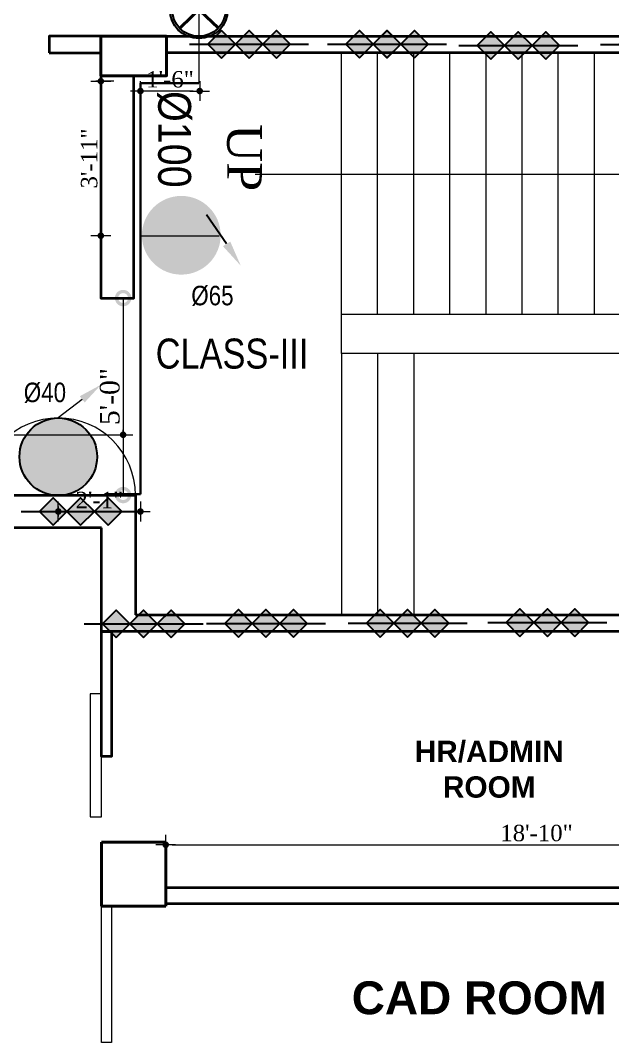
# Model space of a CAD drawing. Header units: inches. Extents: x -98933 to 1585249, y -3352739 to 192771.
# Drawn here: x 20661 to 20841.2, y 48851.9 to 49163.2 of the extents above; entities that cross this region are included whole.
import ezdxf

# ---------------------------------------------------------------- set-up
doc = ezdxf.new("R2010")
doc.units = ezdxf.units.IN
doc.header["$MEASUREMENT"] = 0
doc.header["$PDMODE"] = 35
doc.layers.get('0').update_dxf_attribs({"lineweight": 0})
doc.layers.get('Defpoints').update_dxf_attribs({"lineweight": 0})
for name, color, linetype in [('8', 7, 'Continuous'), ('A Furniture', 7, 'Continuous'), ('fire rated wall', 7, 'Continuous'), ('sprinkler', 100, 'Continuous'), ('T2', 254, 'Continuous')]:
    doc.layers.add(name, color=color, linetype=linetype)
for name, color, linetype, lineweight in [('A column', 106, 'Continuous', 40), ('A glass wall', 160, 'Continuous', 9), ('A stair', 210, 'Continuous', 0), ('A WALL', 7, 'Continuous', 35), ('FIRE TEX', 7, 'Continuous', 53), ('FPS- Hose Box', 1, 'Continuous', 25), ('FPS- Landing Valve', 1, 'Continuous', 25), ('hosebox', 10, 'Continuous', 0), ('Layer1', 134, 'Continuous', 0), ('Text', 7, 'Continuous', 0), ('TXT', 7, 'Continuous', 0), ('wall-line', 7, 'Continuous', 0)]:
    doc.layers.add(name, color=color, linetype=linetype, lineweight=lineweight)
doc.styles.add('ARCH', font='times.ttf')
doc.styles.add('MON-01', font='ARIALN.TTF')
doc.styles.add('REG', font='times.ttf')
doc.styles.get("Standard").update_dxf_attribs({"font": 'arialbd.ttf', "height": 24})
doc.styles.add('ZIA', font='ARIALN.TTF', dxfattribs={"width": 1.05, "height": 10})
doc.dimstyles.new('Dim-Pres', dxfattribs={"dimtxt": 5.5, "dimasz": 2, "dimexe": 1.5, "dimexo": 1.5, "dimgap": 1, "dimtad": 3, "dimdec": 0, "dimzin": 3, "dimdsep": 46, "dimlunit": 4, "dimtxsty": 'REG', "dimblk": 'point', "dimcen": 2, "dimclrd": 256, "dimclre": 256, "dimclrt": 7, "dimadec": 0, "dimazin": 0, "dimtfac": 0.75, "dimtdec": 0, "dimtmove": 1, "dimatfit": 3, "dimldrblk": 'point', "dimfxl": 0, "dimtolj": 1, "dimtzin": 0, "dimlwd": -1, "dimlwe": -1, "dimarcsym": 1})
doc.dimstyles.new('Sunnya', dxfattribs={"dimtxt": 6, "dimasz": 8, "dimexe": 6, "dimexo": 3, "dimgap": 1, "dimtad": 3, "dimdec": 0, "dimzin": 3, "dimdsep": 46, "dimlunit": 4, "dimtxsty": 'ARCH', "dimblk": 'DOTSMALL', "dimcen": -2, "dimclrd": 256, "dimclre": 256, "dimclrt": 7, "dimadec": 0, "dimazin": 0, "dimtfac": 0.75, "dimtdec": 0, "dimtmove": 1, "dimatfit": 3, "dimfxl": 0, "dimtolj": 1, "dimtzin": 0, "dimlwd": -1, "dimlwe": -1, "dimarcsym": 0})

# ---------------------------------------------------------------- blocks, each defined once
blk = doc.blocks.new('_DotSmall')
at = {"layer": 'wall-line', "color": 0, "const_width": 0.5}
blk.add_lwpolyline([(-0.0625, 0, 1), (0.0625, 0, 1)], format="xyb", close=True, dxfattribs=at)
blk = doc.blocks.new('*D421')
at = {"ltscale": 30, "transparency": 16777216}
for p, q in [((20692.48, 49078.62), (20686.27, 49078.62)), ((20692.27, 49078.62), (20692.27, 49018.62)), ((20693.07, 49018.62), (20686.27, 49018.62))]:
    blk.add_line(p, q, dxfattribs=at)
at = {"layer": 'Defpoints', "color": 0, "ltscale": 30, "transparency": 16777216}
for p in [(20695.48, 49078.62), (20692.27, 49018.62), (20696.07, 49018.62)]:
    blk.add_point(p, dxfattribs=at)
at = {"ltscale": 30, "transparency": 16777216, "xscale": 8, "yscale": 8, "zscale": 8}
for p, rotation in [((20692.27, 49078.62), 90), ((20692.27, 49018.62), 270)]:
    blk.add_blockref('_DotSmall', p, dxfattribs=dict(at, rotation=rotation))
at = {"color": 7, "ltscale": 30, "transparency": 16777216, "insert": (20688.22, 49048.62), "char_height": 6, "attachment_point": 5, "rotation": 90, "style": 'ARCH'}
blk.add_mtext('\\A1;5\'-0"', dxfattribs=at)
blk = doc.blocks.new('bfg')
at = {"layer": 'fire rated wall'}
h = blk.add_hatch(color=1, dxfattribs=at)
h.dxf.hatch_style = 1
h.paths.add_polyline_path([(9432308.67, -5613534.51), (9432321.43, -5613547.26), (9432334.18, -5613534.51)])
h.paths.add_polyline_path([(9432334.18, -5613534.51), (9432321.43, -5613521.75), (9432308.67, -5613534.51)])
h.paths.add_polyline_path([(9432334.18, -5613534.51), (9432359.68, -5613534.51), (9432346.93, -5613521.75)])
h.paths.add_polyline_path([(9432334.18, -5613534.51), (9432346.93, -5613547.26), (9432359.68, -5613534.51)])
at = {"layer": 'fire rated wall', "color": 1, "elevation": 0}
for points in [[(9432321.43, -5613547.26), (9432334.18, -5613534.51), (9432321.43, -5613521.75), (9432308.67, -5613534.51)], [(9432346.93, -5613547.26), (9432359.68, -5613534.51), (9432346.93, -5613521.75), (9432334.18, -5613534.51)]]:
    blk.add_lwpolyline(points, close=True, dxfattribs=at)
blk.add_lwpolyline([(9432291.67, -5613534.51), (9432376.69, -5613534.51)], dxfattribs=at)
blk = doc.blocks.new('3HR RATE')
at = {"layer": 'fire rated wall', "xscale": 1.292997314696549, "yscale": 1.292997314696549, "zscale": 1.292997314696549}
for p in [(-12191616.2, 7245476.7), (-12191583.2, 7245476.7)]:
    blk.add_blockref('bfg', p, dxfattribs=at)
blk = doc.blocks.new('dot')
at = {"color": 4}
for p, q in [((-1.5, 0), (1.5, 0)), ((0, 1.5), (0, -1.5))]:
    blk.add_line(p, q, dxfattribs=at)
at = {"color": 6, "const_width": 0.5}
blk.add_lwpolyline([(-0.25, 0, 1), (0.25, 0, 1)], format="xyb", close=True, dxfattribs=at)
blk = doc.blocks.new('point')
blk.add_blockref('dot', (0, 0))
blk = doc.blocks.new('*D449')
at = {"layer": 'Defpoints', "color": 0, "ltscale": 30, "transparency": 16777216}
for p in [(20705.23, 48912.86, -9.7), (20930.98, 48912.11, -9.7), (20930.98, 48912.11)]:
    blk.add_point(p, dxfattribs=at)
at = {"layer": 'Layer1', "ltscale": 30, "transparency": 16777216}
for p, q in [((20707.23, 48912.11), (20928.98, 48912.11)), ((20930.98, 48912.77), (20930.98, 48913.61)), ((20705.23, 48911.85), (20705.23, 48910.61))]:
    blk.add_line(p, q, dxfattribs=at)
at = {"layer": 'Layer1', "ltscale": 30, "transparency": 16777216, "xscale": 2, "yscale": 2, "zscale": 2, "rotation": 180}
blk.add_blockref('point', (20705.23, 48912.11), dxfattribs=at)
at = {"layer": 'Layer1', "ltscale": 30, "transparency": 16777216, "xscale": 2, "yscale": 2, "zscale": 2}
blk.add_blockref('point', (20930.98, 48912.11), dxfattribs=at)
at = {"layer": 'Layer1', "color": 7, "ltscale": 30, "transparency": 16777216, "insert": (20818.11, 48915.65), "char_height": 5, "attachment_point": 5, "style": 'REG'}
blk.add_mtext('\\A1;18\'-10"', dxfattribs=at)
blk = doc.blocks.new('*D461')
at = {"layer": 'Defpoints', "color": 0, "ltscale": 30, "transparency": 16777216}
for p in [(20692.27, 49036.97), (20465.87, 49036.1, -9.7), (20692.27, 49036.1, -9.7)]:
    blk.add_point(p, dxfattribs=at)
at = {"layer": 'Layer1', "ltscale": 30, "transparency": 16777216}
for p, q in [((20465.87, 49037.16), (20465.87, 49038.47)), ((20467.87, 49036.97), (20690.27, 49036.97)), ((20692.27, 49037.16), (20692.27, 49038.47))]:
    blk.add_line(p, q, dxfattribs=at)
at = {"layer": 'Layer1', "ltscale": 30, "transparency": 16777216, "xscale": 2, "yscale": 2, "zscale": 2, "rotation": 180}
blk.add_blockref('point', (20465.87, 49036.97), dxfattribs=at)
at = {"layer": 'Layer1', "ltscale": 30, "transparency": 16777216, "xscale": 2, "yscale": 2, "zscale": 2}
blk.add_blockref('point', (20692.27, 49036.97), dxfattribs=at)
at = {"layer": 'Layer1', "color": 7, "ltscale": 30, "transparency": 16777216, "insert": (20579.07, 49040.51), "char_height": 5, "attachment_point": 5, "style": 'REG'}
blk.add_mtext('\\A1;18\'-10"', dxfattribs=at)
blk = doc.blocks.new('hkhjhj')
at = {"layer": 'FIRE TEX'}
h = blk.add_hatch(color=1, dxfattribs=at)
h.paths.add_polyline_path([(-254795, 700848, 1), (-254755, 699094, 1)])
h.paths.add_polyline_path([(-254793, 700778, -1), (-254757, 699164, -1)], flags=16)
at = {"layer": 'sprinkler', "color": 1}
for radius in [877, 807]:
    blk.add_circle((-254775, 699971), radius, dxfattribs=at)
at = {"layer": 'T2', "color": 1, "linetype": 'Continuous', "lineweight": 40}
for p, q in [((-255359, 700527), (-254191, 699414)), ((-254196, 700533), (-255354, 699409))]:
    blk.add_line(p, q, dxfattribs=at)
blk = doc.blocks.new('FPS- Hose Box')
at = {"layer": 'FPS- Hose Box'}
blk.add_hatch(color=1, dxfattribs=at).paths.add_polyline_path([(-4357.16, -12025.03, -1), (-4357.15, -12009.48, -1)])
at = {"layer": 'FPS- Hose Box', "color": 1, "lineweight": 0}
blk.add_line((-4349.44, -12001.7), (-4349.45, -12032.6), dxfattribs=at)
blk.add_line((-4349.44, -12001.7), (-4349.45, -12032.6), dxfattribs=at)
at = {"layer": 'FPS- Hose Box', "color": 1, "lineweight": 0, "ltscale": 10}
blk.add_lwpolyline([(-4368.62, -12012.36), (-4364.89, -12017.15)], dxfattribs=at)
at = {"layer": 'FPS- Hose Box', "color": 1}
blk.add_circle((-4357.12, -12017.15), 7.77, dxfattribs=at)
at = {"layer": 'FPS- Hose Box', "color": 1, "lineweight": 0}
blk.add_arc((-4349.44, -12017.15), 15.45, 89.9811, 269.9811, dxfattribs=at)
at = {"layer": 'FPS- Hose Box', "color": 1, "lineweight": 0, "ltscale": 10}
blk.add_solid([(-4368, -12011.87), (-4371.56, -12008.59), (-4369.25, -12012.85)], dxfattribs=at)
blk = doc.blocks.new('FPS- Landing Valve')
at = {"layer": 'FPS- Landing Valve'}
blk.add_hatch(color=256, dxfattribs=at).paths.add_polyline_path([(-4327.92, -11820.59, -1), (-4339.41, -11820.59, -1)])
blk.add_line((-4327.05, -11821.85), (-4330, -11817.59), dxfattribs=at)
blk.add_solid([(-4326.52, -11821.51), (-4324.99, -11825.03), (-4327.58, -11822.19)], dxfattribs=at)
blk = doc.blocks.new('hdfhd')
at = {"layer": 'Layer1', "color": 1, "ltscale": 30}
blk.add_line((-2320.59, 15302.05), (-2296.66, 15302.05), dxfattribs=at)
at = {"layer": '8', "color": 7, "lineweight": -3, "xscale": 2.086180364509346, "yscale": 2.086180365164182, "zscale": 2.086180366006654}
blk.add_blockref('FPS- Landing Valve', (6732.65, 39962.07), dxfattribs=at)
blk = doc.blocks.new('*D671')
at = {"layer": 'Defpoints', "color": 0, "ltscale": 30, "transparency": 16777216}
for p in [(20697.53, 49144.1, -9.7), (20715.57, 49144.1, -9.7), (20697.53, 49141.68)]:
    blk.add_point(p, dxfattribs=at)
at = {"layer": 'Layer1', "ltscale": 30, "transparency": 16777216}
for p, q in [((20697.53, 49142.24), (20697.53, 49140.18)), ((20715.57, 49142.24), (20715.57, 49140.18)), ((20713.57, 49141.68), (20699.53, 49141.68))]:
    blk.add_line(p, q, dxfattribs=at)
at = {"layer": 'Layer1', "ltscale": 30, "transparency": 16777216, "xscale": 2, "yscale": 2, "zscale": 2, "rotation": 180}
blk.add_blockref('point', (20697.53, 49141.68), dxfattribs=at)
at = {"layer": 'Layer1', "ltscale": 30, "transparency": 16777216, "xscale": 2, "yscale": 2, "zscale": 2}
blk.add_blockref('point', (20715.57, 49141.68), dxfattribs=at)
at = {"layer": 'Layer1', "color": 7, "ltscale": 30, "transparency": 16777216, "insert": (20706.55, 49145.23), "char_height": 5, "attachment_point": 5, "style": 'REG'}
blk.add_mtext('\\A1;1\'-6"', dxfattribs=at)
blk = doc.blocks.new('*D672')
at = {"layer": 'Defpoints', "color": 0, "ltscale": 30, "transparency": 16777216}
for p in [(20697.53, 49144.68), (20685.48, 49097.6), (20697.53, 49097.6, -9.7)]:
    blk.add_point(p, dxfattribs=at)
at = {"layer": 'Layer1', "ltscale": 30, "transparency": 16777216}
for p, q in [((20689.48, 49144.68), (20683.98, 49144.68)), ((20685.48, 49142.68), (20685.48, 49099.6)), ((20688.46, 49097.6), (20683.98, 49097.6))]:
    blk.add_line(p, q, dxfattribs=at)
at = {"layer": 'Layer1', "ltscale": 30, "transparency": 16777216, "xscale": 2, "yscale": 2, "zscale": 2}
for p, rotation in [((20685.48, 49144.68), 90), ((20685.48, 49097.6), 270)]:
    blk.add_blockref('point', p, dxfattribs=dict(at, rotation=rotation))
at = {"layer": 'Layer1', "color": 7, "ltscale": 30, "transparency": 16777216, "insert": (20681.94, 49121.14), "char_height": 5, "attachment_point": 5, "rotation": 90, "style": 'REG'}
blk.add_mtext('\\A1;3\'-11"', dxfattribs=at)
blk = doc.blocks.new('*D673')
at = {"layer": 'Defpoints', "color": 0, "ltscale": 30, "transparency": 16777216}
for p in [(20672.53, 49018.48, -9.7), (20697.53, 49018.92, -9.7), (20672.53, 49013.61)]:
    blk.add_point(p, dxfattribs=at)
at = {"layer": 'Layer1', "ltscale": 30, "transparency": 16777216}
for p, q in [((20672.53, 49015.13), (20672.53, 49012.11)), ((20697.53, 49015.27), (20697.53, 49012.11)), ((20695.53, 49013.61), (20674.53, 49013.61))]:
    blk.add_line(p, q, dxfattribs=at)
at = {"layer": 'Layer1', "ltscale": 30, "transparency": 16777216, "xscale": 2, "yscale": 2, "zscale": 2, "rotation": 180}
blk.add_blockref('point', (20672.53, 49013.61), dxfattribs=at)
at = {"layer": 'Layer1', "ltscale": 30, "transparency": 16777216, "xscale": 2, "yscale": 2, "zscale": 2}
blk.add_blockref('point', (20697.53, 49013.61), dxfattribs=at)
at = {"layer": 'Layer1', "color": 7, "ltscale": 30, "transparency": 16777216, "insert": (20685.03, 49017.11), "char_height": 5, "attachment_point": 5, "style": 'REG'}
blk.add_mtext('\\A1;2\'-1"', dxfattribs=at)

msp = doc.modelspace()

# ---------------------------------------------------------------- linework, layer by layer
at = {"layer": 'A column', "color": 7}
for p, q in [((20685.73, 48893.36, -9.7), (20685.73, 48912.86, -9.7)), ((20685.73, 48912.86, -9.7), (20705.23, 48912.86, -9.7)), ((20705.23, 48912.86, -9.7), (20705.23, 48893.36, -9.7)), ((20705.23, 48893.36, -9.7), (20685.73, 48893.36, -9.7))]:
    msp.add_line(p, q, dxfattribs=at)
at = {"layer": 'A column', "color": 7, "elevation": -9.7}
msp.add_lwpolyline([(20685.48, 49158.36), (20705.48, 49158.36), (20705.48, 49146.36), (20685.48, 49146.36), (20685.48, 49158.36)], dxfattribs=at)
at = {"layer": 'A glass wall', "color": 7, "ltscale": 30, "elevation": -9.7}
for points in [[(20685.73, 48958.05), (20682.24, 48958.05), (20682.24, 48920.66), (20685.73, 48920.66)], [(20685.73, 48893.36), (20688.73, 48893.36), (20688.73, 48851.86), (20685.73, 48851.86)]]:
    msp.add_lwpolyline(points, close=True, dxfattribs=at)
at = {"layer": 'A stair', "color": 7, "ltscale": 30}
for p, q in [((20758.73, 49073.74, -9.7), (20758.73, 49153.36, -9.7)), ((20769.73, 49073.74, -9.7), (20769.73, 49153.36, -9.7)), ((20780.73, 49073.74, -9.7), (20780.73, 49153.36, -9.7)), ((20791.73, 49073.74, -9.7), (20791.73, 49153.36, -9.7)), ((20802.73, 49073.74, -9.7), (20802.73, 49153.36, -9.7)), ((20813.73, 49073.74, -9.7), (20813.73, 49153.36, -9.7)), ((20824.73, 49073.74, -9.7), (20824.73, 49153.36, -9.7)), ((20835.73, 49073.74, -9.7), (20835.73, 49153.36, -9.7))]:
    msp.add_line(p, q, dxfattribs=at)
at = {"layer": 'A stair', "color": 7, "ltscale": 30, "elevation": -9.7}
for points in [[(20732.49, 49116.36), (20732.49, 49116.36), (20732.49, 49116.36), (20888.73, 49116.36), (20878.73, 49151.32), (20878.73, 49138.99), (20888.73, 49116.36), (20878.73, 49087.85), (20878.73, 49095.67), (20888.73, 49116.36)], [(20758.73, 49061.74), (20758.73, 48982.11)], [(20769.73, 49061.74), (20769.73, 48982.11)], [(20780.73, 49061.74), (20780.73, 48982.11)]]:
    msp.add_lwpolyline(points, dxfattribs=at)
msp.add_lwpolyline([(20901.73, 49073.74), (20901.73, 49061.74), (20758.73, 49061.74), (20758.73, 49073.74)], close=True, dxfattribs=at)
at = {"layer": 'A WALL', "color": 7, "ltscale": 30}
for p, q in [((20604.75, 49018.62, -9.7), (20696.07, 49018.62, -9.7)), ((20696.07, 49018.62, -9.7), (20696.07, 48982.11, -9.7)), ((20685.73, 49008.62, -9.7), (20614.75, 49008.62, -9.7)), ((20685.73, 48977.11, -9.7), (20685.73, 49008.62, -9.7)), ((20696.07, 48982.11, -9.7), (20696.07, 48982.11, -9.7)), ((20696.07, 48982.11, -9.7), (20924.98, 48982.11, -9.7)), ((20924.98, 48977.11, -9.7), (20685.73, 48977.11, -9.7)), ((20705.23, 48899.11, -9.7), (20930.98, 48899.11, -9.7)), ((20930.98, 48894.11, -9.7), (20705.23, 48894.11, -9.7))]:
    msp.add_line(p, q, dxfattribs=at)
at = {"layer": 'A WALL', "color": 7, "ltscale": 30, "elevation": -9.7}
for points in [[(20669.73, 49153.36), (20685.48, 49153.36), (20685.48, 49158.36), (20669.73, 49158.36)], [(20705.48, 49158.36), (20925.48, 49158.36), (20925.48, 49153.36), (20705.48, 49153.36)], [(20685.73, 48977.11), (20688.73, 48977.11), (20688.73, 48939), (20685.73, 48939)]]:
    msp.add_lwpolyline(points, close=True, dxfattribs=at)
msp.add_lwpolyline([(20685.48, 49146.36), (20685.48, 49078.62), (20695.48, 49078.62), (20695.48, 49146.36), (20685.48, 49146.36)], dxfattribs=at)
at = {"layer": 'hosebox', "color": 7, "linetype": 'Continuous'}
msp.add_line((20685.48, 49153.36, -9.7), (20685.48, 49104.18, -9.7), dxfattribs=at)
at = {"layer": 'Layer1', "color": 1, "ltscale": 30}
msp.add_line((20715.3, 49166.25, -9.7), (20715.3, 49144.1, -9.7), dxfattribs=at)
at = {"layer": 'Layer1', "color": 1, "lineweight": 30, "ltscale": 30}
for p, q in [((20715.3, 49144.1, -9.7), (20697.53, 49144.1, -9.7)), ((20697.53, 49144.1, -9.7), (20697.53, 49144.1, -9.7)), ((20697.53, 49144.1, -9.7), (20697.53, 49018.92, -9.7)), ((20697.53, 49018.92, -9.7), (20687.76, 49018.92, -9.7))]:
    msp.add_line(p, q, dxfattribs=at)

# ---------------------------------------------------------------- block references
at = {"layer": '8', "color": 7, "lineweight": -3, "xscale": 1.519732701941393, "yscale": 1.519732702421607, "zscale": 1.519732703030305, "rotation": 270}
msp.add_blockref('FPS- Hose Box', (38935.39, 42408.63, -9.7), dxfattribs=at)
at = {"layer": 'Layer1', "xscale": 0.2533935670508072, "yscale": 0.2533935670508072, "zscale": 0.2533935670521235}
for p in [(19619.97, 52401.47), (19661.95, 52401.48), (19701.92, 52401.12), (19745.09, 52401.37), (19568.69, 52259.16), (19587.85, 52224.94), (19625.11, 52225.1), (19668.2, 52225.11), (19710.79, 52225.31)]:
    msp.add_blockref('3HR RATE', p, dxfattribs=at)
at = {"layer": 'Layer1', "color": 1}
msp.add_blockref('hdfhd', (23018.13, 33795.56, -9.7), dxfattribs=at)
at = {"layer": 'T2', "color": 7, "linetype": 'Continuous', "lineweight": 5, "xscale": 0.0100800000000163, "yscale": 0.0100800000000163, "zscale": 0.0100800000000163}
msp.add_blockref('hkhjhj', (23283.45, 42110.79, -9.7), dxfattribs=at)

# ---------------------------------------------------------------- texts
at = {"layer": 'A Furniture', "color": 7, "insert": (20803.71, 48926.36, -9.7), "char_height": 6.5, "width": 39.7599, "attachment_point": 8, "rotation": 359.9997}
msp.add_mtext('HR/ADMIN ROOM', dxfattribs=at)
at = {"layer": 'A Furniture', "color": 7, "ltscale": 0.25, "insert": (20800.67, 48860.35, -9.7), "char_height": 10, "width": 164.785, "attachment_point": 8, "rotation": 359.9997}
msp.add_mtext('CAD ROOM', dxfattribs=at)
at = {"layer": 'A stair', "color": 7, "ltscale": 30, "insert": (20734.5, 49131.56, -19.4), "char_height": 10.56, "width": 17.4246, "attachment_point": 1, "rotation": 270, "style": 'ARCH'}
msp.add_mtext('UP', dxfattribs=at)
at = {"layer": 'Text', "color": 7, "lineweight": -3, "ltscale": 10, "insert": (20712.94, 49141.68), "char_height": 10, "width": 46.1706, "attachment_point": 1, "rotation": 270, "style": 'ZIA'}
msp.add_mtext('%%C100', dxfattribs=at)
at = {"layer": 'TXT', "color": 7, "lineweight": -2, "style": 'MON-01'}
for s, height, p in [('%%C65', 5.94, (20713.02, 49076.42)), ('CLASS-III', 9.13, (20702.18, 49057.15)), ('%%C40', 5.94, (20662.03, 49046.92))]:
    msp.add_text(s, height=height, dxfattribs=at).set_placement(p)

# ---------------------------------------------------------------- dimensions: what is measured, and where the dimension line sits
at = {"color": 7, "ltscale": 30}
dim = msp.add_linear_dim(base=(20692.27, 49018.62, -9.7), p1=(20695.48, 49078.62, -9.7), p2=(20696.07, 49018.62, -9.7), angle=90, dimstyle='Sunnya', dxfattribs=at)
dim.commit()
dim.dimension.update_dxf_attribs({"geometry": '*D421', "text_midpoint": (20688.22, 49048.62, -9.7)})
at = {"layer": 'Layer1', "color": 1, "ltscale": 30}
for base, p1, p2, picture, middle in [((20697.53, 49141.68), (20715.57, 49144.1, -9.7), (20697.53, 49144.1, -9.7), '*D671', (20706.55, 49145.23)), ((20672.53, 49013.61), (20697.53, 49018.92, -9.7), (20672.53, 49018.48, -9.7), '*D673', (20685.03, 49017.11))]:
    dim = msp.add_linear_dim(base=base, p1=p1, p2=p2, dimstyle='Dim-Pres', override={"dimtxt": 5, "dimfxl": 4, "dimfxlon": 1}, dxfattribs=at)
    dim.commit()
    dim.dimension.update_dxf_attribs({"geometry": picture, "text_midpoint": middle})
dim = msp.add_linear_dim(base=(20685.48, 49097.6), p1=(20697.53, 49144.68), p2=(20697.53, 49097.6, -9.7), angle=90, dimstyle='Dim-Pres', override={"dimtxt": 5, "dimfxl": 4, "dimfxlon": 1}, dxfattribs=at)
dim.commit()
dim.dimension.update_dxf_attribs({"geometry": '*D672', "text_midpoint": (20681.94, 49121.14)})
at = {"layer": 'Layer1', "ltscale": 30}
for base, p1, p2, picture, middle in [((20692.27, 49036.97), (20465.87, 49036.1, -9.7), (20692.27, 49036.1, -9.7), '*D461', (20579.07, 49040.51)), ((20930.98, 48912.11), (20705.23, 48912.86, -9.7), (20930.98, 48912.11, -9.7), '*D449', (20818.11, 48915.65))]:
    dim = msp.add_linear_dim(base=base, p1=p1, p2=p2, dimstyle='Dim-Pres', override={"dimtxt": 5, "dimfxl": 4, "dimfxlon": 1}, dxfattribs=at)
    dim.commit()
    dim.dimension.update_dxf_attribs({"geometry": picture, "text_midpoint": middle})

doc.saveas('drawing.dxf')
